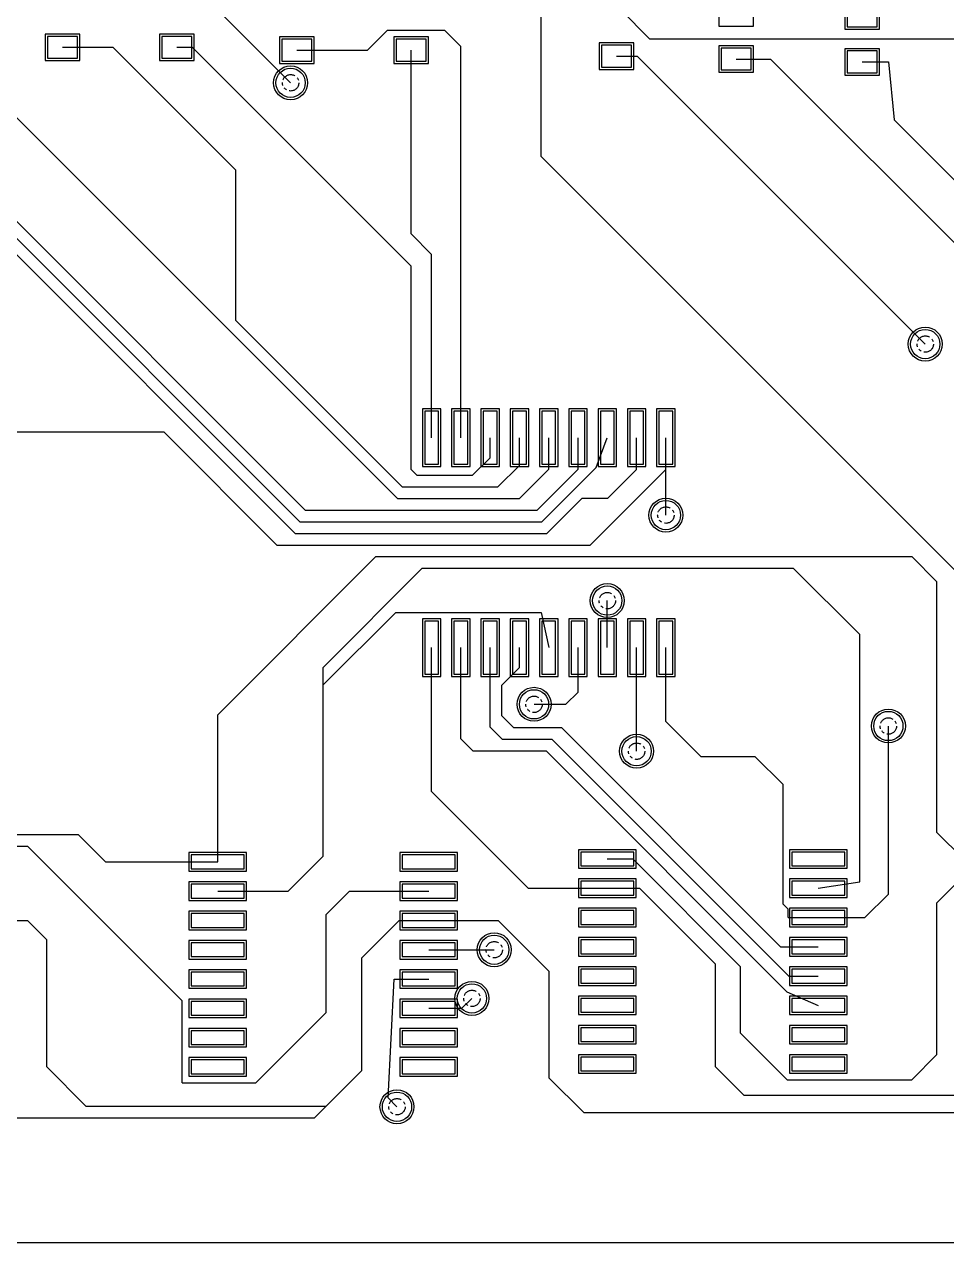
# Model space of a CAD drawing. Extents: x 208 to 628, y 649 to 1243.
# Drawn here: x 347.8 to 387.8, y 1025.1 to 1077.9 of the extents above; entities that cross this region are included whole.
import ezdxf

# ---------------------------------------------------------------- set-up
doc = ezdxf.new("R2010")
doc.units = 0
doc.header["$MEASUREMENT"] = 0
doc.linetypes.add('PHANTOM2', pattern=[1.25, 0.625, -0.125, 0.125, -0.125, 0.125, -0.125])
for name, color, linetype in [('BottomSolder', 6, 'CONTINUOUS'), ('MultiLayer', 9, 'CONTINUOUS'), ('TOPLAYER', 250, 'CONTINUOUS'), ('TopPaste', 8, 'CONTINUOUS'), ('TopSolder', 216, 'CONTINUOUS'), ('VIAHOLELAYER', 255, 'PHANTOM2')]:
    doc.layers.add(name, color=color, linetype=linetype)

msp = doc.modelspace()

# ---------------------------------------------------------------- linework, layer by layer
at = {"layer": 'BottomSolder'}
for centre in [(359.36, 1075.362), (386.885, 1064.033), (375.635, 1056.616), (373.095, 1052.908), (369.917, 1048.412), (385.284, 1047.472), (374.365, 1046.38), (368.19, 1037.77), (367.225, 1035.661), (363.974, 1030.962)]:
    msp.add_circle(centre, 0.737, dxfattribs=at)
at = {"layer": 'MultiLayer'}
for centre in [(359.36, 1075.362), (386.885, 1064.033), (375.635, 1056.616), (373.095, 1052.908), (369.917, 1048.412), (385.284, 1047.472), (374.365, 1046.38), (368.19, 1037.77), (367.225, 1035.661), (363.974, 1030.962)]:
    msp.add_circle(centre, 0.635, dxfattribs=at)
at = {"layer": 'TOPLAYER'}
for p, q in [((370.222, 1072.161), (370.222, 1091.033)), ((355.82, 1078.902), (359.36, 1075.362)), ((383.494, 1078.742), (383.494, 1077.792)), ((384.794, 1077.792), (384.794, 1078.742)), ((373.677, 1078.521), (374.931, 1077.267)), ((383.494, 1077.792), (384.794, 1077.792)), ((350.123, 1077.377), (348.823, 1077.377)), ((348.823, 1077.377), (348.823, 1076.427)), ((350.123, 1076.427), (350.123, 1077.377)), ((355.076, 1077.377), (353.776, 1077.377)), ((353.776, 1077.377), (353.776, 1076.427)), ((355.076, 1076.427), (355.076, 1077.377)), ((360.283, 1077.25), (358.983, 1077.25)), ((358.983, 1077.25), (358.983, 1076.3)), ((360.283, 1076.3), (360.283, 1077.25)), ((362.695, 1076.775), (363.567, 1077.648)), ((363.567, 1077.648), (366.031, 1077.648)), ((365.236, 1077.25), (363.936, 1077.25)), ((363.936, 1077.25), (363.936, 1076.3)), ((365.236, 1076.3), (365.236, 1077.25)), ((366.031, 1077.648), (366.745, 1076.933)), ((374.931, 1077.267), (395.459, 1077.267)), ((339.92, 1076.902), (359.99, 1056.831)), ((349.473, 1076.902), (351.655, 1076.902)), ((351.655, 1076.902), (356.989, 1071.568)), ((354.426, 1076.902), (355.093, 1076.902)), ((355.093, 1076.902), (364.583, 1067.411)), ((359.633, 1076.775), (362.695, 1076.775)), ((364.586, 1068.808), (364.586, 1076.775)), ((366.745, 1059.973), (366.745, 1076.933)), ((374.142, 1076.996), (372.842, 1076.996)), ((372.842, 1076.996), (372.842, 1076.046)), ((374.142, 1076.046), (374.142, 1076.996)), ((379.333, 1076.869), (378.033, 1076.869)), ((378.033, 1076.869), (378.033, 1075.919)), ((379.333, 1075.919), (379.333, 1076.869)), ((384.794, 1076.742), (383.494, 1076.742)), ((383.494, 1076.742), (383.494, 1075.792)), ((384.794, 1075.792), (384.794, 1076.742)), ((348.823, 1076.427), (350.123, 1076.427)), ((353.776, 1076.427), (355.076, 1076.427)), ((358.983, 1076.3), (360.283, 1076.3)), ((363.936, 1076.3), (365.236, 1076.3)), ((373.492, 1076.521), (374.397, 1076.521)), ((374.397, 1076.521), (386.885, 1064.033)), ((378.683, 1076.394), (380.179, 1076.394)), ((380.179, 1076.394), (398.454, 1058.119)), ((384.144, 1076.267), (385.284, 1076.267)), ((385.284, 1076.267), (385.538, 1073.755)), ((372.842, 1076.046), (374.142, 1076.046)), ((378.033, 1075.919), (379.333, 1075.919)), ((383.494, 1075.792), (384.794, 1075.792)), ((341.673, 1074.422), (359.767, 1056.327)), ((347.108, 1074.217), (363.99, 1057.335)), ((385.538, 1073.755), (398.958, 1060.336)), ((370.222, 1072.161), (390.822, 1051.562)), ((356.989, 1065.049), (356.989, 1071.568)), ((345.354, 1070.028), (359.558, 1055.823)), ((364.586, 1068.808), (365.475, 1067.919)), ((365.475, 1059.973), (365.475, 1067.919)), ((364.583, 1058.598), (364.583, 1067.411)), ((356.989, 1065.049), (364.199, 1057.839)), ((365.775, 1061.123), (365.175, 1061.123)), ((365.175, 1061.123), (365.175, 1058.823)), ((365.775, 1058.823), (365.775, 1061.123)), ((367.045, 1061.123), (366.445, 1061.123)), ((366.445, 1061.123), (366.445, 1058.823)), ((367.045, 1058.823), (367.045, 1061.123)), ((368.315, 1061.123), (367.715, 1061.123)), ((367.715, 1061.123), (367.715, 1058.823)), ((368.315, 1058.823), (368.315, 1061.123)), ((369.585, 1061.123), (368.985, 1061.123)), ((368.985, 1061.123), (368.985, 1058.823)), ((369.585, 1058.823), (369.585, 1061.123)), ((370.855, 1061.123), (370.255, 1061.123)), ((370.255, 1061.123), (370.255, 1058.823)), ((370.855, 1058.823), (370.855, 1061.123)), ((372.125, 1061.123), (371.525, 1061.123)), ((371.525, 1061.123), (371.525, 1058.823)), ((372.125, 1058.823), (372.125, 1061.123)), ((373.395, 1061.123), (372.795, 1061.123)), ((372.795, 1061.123), (372.795, 1058.823)), ((373.395, 1058.823), (373.395, 1061.123)), ((374.665, 1061.123), (374.065, 1061.123)), ((374.065, 1061.123), (374.065, 1058.823)), ((374.665, 1058.823), (374.665, 1061.123)), ((375.935, 1061.123), (375.335, 1061.123)), ((375.335, 1061.123), (375.335, 1058.823)), ((375.935, 1058.823), (375.935, 1061.123)), ((339.186, 1060.223), (353.855, 1060.223)), ((353.855, 1060.223), (358.759, 1055.319)), ((368.015, 1059.107), (368.015, 1059.973)), ((369.285, 1058.773), (369.285, 1059.973)), ((370.555, 1058.604), (370.555, 1059.973)), ((371.825, 1058.604), (371.825, 1059.973)), ((372.615, 1058.681), (373.095, 1059.973)), ((374.365, 1058.601), (374.365, 1059.973)), ((375.635, 1058.598), (375.635, 1059.973)), ((365.175, 1058.823), (365.775, 1058.823)), ((366.445, 1058.823), (367.045, 1058.823)), ((367.252, 1058.344), (368.015, 1059.107)), ((367.715, 1058.823), (368.315, 1058.823)), ((368.352, 1057.839), (369.285, 1058.773)), ((368.985, 1058.823), (369.585, 1058.823)), ((370.255, 1058.823), (370.855, 1058.823)), ((370.261, 1056.327), (372.615, 1058.681)), ((371.525, 1058.823), (372.125, 1058.823)), ((372.795, 1058.823), (373.395, 1058.823)), ((374.065, 1058.823), (374.665, 1058.823)), ((375.335, 1058.823), (375.935, 1058.823)), ((364.583, 1058.598), (364.837, 1058.344)), ((364.837, 1058.344), (367.252, 1058.344)), ((369.287, 1057.335), (370.555, 1058.604)), ((370.052, 1056.831), (371.825, 1058.604)), ((372.357, 1055.319), (375.635, 1058.598)), ((373.118, 1057.353), (374.365, 1058.601)), ((375.635, 1056.616), (375.635, 1058.598)), ((364.199, 1057.839), (368.352, 1057.839)), ((363.99, 1057.335), (369.287, 1057.335)), ((370.47, 1055.823), (371.999, 1057.353)), ((371.999, 1057.353), (373.118, 1057.353)), ((359.99, 1056.831), (370.052, 1056.831)), ((359.767, 1056.327), (370.261, 1056.327)), ((359.558, 1055.823), (370.47, 1055.823)), ((358.759, 1055.319), (372.357, 1055.319)), ((356.201, 1047.96), (363.057, 1054.815)), ((363.057, 1054.815), (386.3, 1054.815)), ((386.3, 1054.815), (387.393, 1053.723)), ((360.773, 1050.012), (365.072, 1054.311)), ((365.072, 1054.311), (381.163, 1054.311)), ((381.163, 1054.311), (384.04, 1051.435)), ((387.393, 1042.85), (387.393, 1053.723)), ((373.095, 1050.873), (373.095, 1052.908)), ((360.773, 1049.25), (363.923, 1052.4)), ((363.923, 1052.4), (370.225, 1052.4)), ((370.225, 1052.4), (370.555, 1050.873)), ((365.775, 1052.023), (365.175, 1052.023)), ((365.175, 1052.023), (365.175, 1049.723)), ((365.775, 1049.723), (365.775, 1052.023)), ((367.045, 1052.023), (366.445, 1052.023)), ((366.445, 1052.023), (366.445, 1049.723)), ((367.045, 1049.723), (367.045, 1052.023)), ((368.315, 1052.023), (367.715, 1052.023)), ((367.715, 1052.023), (367.715, 1049.723)), ((368.315, 1049.723), (368.315, 1052.023)), ((369.585, 1052.023), (368.985, 1052.023)), ((368.985, 1052.023), (368.985, 1049.723)), ((369.585, 1049.723), (369.585, 1052.023)), ((370.855, 1052.023), (370.255, 1052.023)), ((370.255, 1052.023), (370.255, 1049.723)), ((370.855, 1049.723), (370.855, 1052.023)), ((372.125, 1052.023), (371.525, 1052.023)), ((371.525, 1052.023), (371.525, 1049.723)), ((372.125, 1049.723), (372.125, 1052.023)), ((373.395, 1052.023), (372.795, 1052.023)), ((372.795, 1052.023), (372.795, 1049.723)), ((373.395, 1049.723), (373.395, 1052.023)), ((374.665, 1052.023), (374.065, 1052.023)), ((374.065, 1052.023), (374.065, 1049.723)), ((374.665, 1049.723), (374.665, 1052.023)), ((375.935, 1052.023), (375.335, 1052.023)), ((375.335, 1052.023), (375.335, 1049.723)), ((375.935, 1049.723), (375.935, 1052.023)), ((384.04, 1040.716), (384.04, 1051.435)), ((365.475, 1044.628), (365.475, 1050.873)), ((366.745, 1046.914), (366.745, 1050.873)), ((368.015, 1047.422), (368.015, 1050.873)), ((369.285, 1050.012), (369.285, 1050.873)), ((371.825, 1048.946), (371.825, 1050.873)), ((374.365, 1046.38), (374.365, 1050.873)), ((375.635, 1047.673), (375.635, 1050.873)), ((360.773, 1049.25), (360.773, 1050.012)), ((365.175, 1049.723), (365.775, 1049.723)), ((366.445, 1049.723), (367.045, 1049.723)), ((367.715, 1049.723), (368.315, 1049.723)), ((368.52, 1049.247), (369.285, 1050.012)), ((368.985, 1049.723), (369.585, 1049.723)), ((370.255, 1049.723), (370.855, 1049.723)), ((371.525, 1049.723), (372.125, 1049.723)), ((372.795, 1049.723), (373.395, 1049.723)), ((374.065, 1049.723), (374.665, 1049.723)), ((375.335, 1049.723), (375.935, 1049.723)), ((360.773, 1041.834), (360.773, 1049.25)), ((368.52, 1047.908), (368.52, 1049.247)), ((371.292, 1048.412), (371.825, 1048.946)), ((369.917, 1048.412), (371.292, 1048.412)), ((356.201, 1041.58), (356.201, 1047.96)), ((368.52, 1047.908), (369.028, 1047.4)), ((375.635, 1047.673), (377.156, 1046.152)), ((368.015, 1047.422), (368.541, 1046.896)), ((369.028, 1047.4), (371.107, 1047.4)), ((371.107, 1047.4), (380.611, 1037.897)), ((385.284, 1040.183), (385.284, 1047.472)), ((366.745, 1046.914), (367.267, 1046.392)), ((368.541, 1046.896), (370.693, 1046.896)), ((370.693, 1046.896), (380.963, 1036.627)), ((367.267, 1046.392), (370.439, 1046.392)), ((370.439, 1046.392), (380.882, 1035.949)), ((377.156, 1046.152), (379.493, 1046.152)), ((379.493, 1046.152), (380.715, 1044.929)), ((380.715, 1039.751), (380.715, 1044.929)), ((365.475, 1044.628), (369.666, 1040.437)), ((387.393, 1042.85), (388.536, 1041.707)), ((344.397, 1042.761), (350.144, 1042.761)), ((350.144, 1042.761), (351.325, 1041.58)), ((344.898, 1042.257), (347.956, 1042.257)), ((347.956, 1042.257), (354.652, 1035.56)), ((357.351, 1041.88), (355.051, 1041.88)), ((355.051, 1041.88), (355.051, 1041.28)), ((357.351, 1041.28), (357.351, 1041.88)), ((359.249, 1040.31), (360.773, 1041.834)), ((366.501, 1041.88), (364.201, 1041.88)), ((364.201, 1041.88), (364.201, 1041.28)), ((366.501, 1041.28), (366.501, 1041.88)), ((374.242, 1042.007), (371.942, 1042.007)), ((371.942, 1042.007), (371.942, 1041.407)), ((374.242, 1041.407), (374.242, 1042.007)), ((383.392, 1042.007), (381.092, 1042.007)), ((381.092, 1042.007), (381.092, 1041.407)), ((383.392, 1041.407), (383.392, 1042.007)), ((351.325, 1041.58), (356.201, 1041.58)), ((355.051, 1041.28), (357.351, 1041.28)), ((364.201, 1041.28), (366.501, 1041.28)), ((371.942, 1041.407), (374.242, 1041.407)), ((373.092, 1041.707), (374.201, 1041.707)), ((374.201, 1041.707), (378.874, 1037.033)), ((381.092, 1041.407), (383.392, 1041.407)), ((387.393, 1039.802), (389.298, 1041.707)), ((374.242, 1040.737), (371.942, 1040.737)), ((371.942, 1040.737), (371.942, 1040.137)), ((374.242, 1040.137), (374.242, 1040.737)), ((383.392, 1040.737), (381.092, 1040.737)), ((381.092, 1040.737), (381.092, 1040.137)), ((382.242, 1040.437), (384.04, 1040.716)), ((383.392, 1040.137), (383.392, 1040.737)), ((357.351, 1040.61), (355.051, 1040.61)), ((355.051, 1040.61), (355.051, 1040.01)), ((356.201, 1040.31), (359.249, 1040.31)), ((357.351, 1040.01), (357.351, 1040.61)), ((360.9, 1039.294), (361.916, 1040.31)), ((361.916, 1040.31), (365.351, 1040.31)), ((366.501, 1040.61), (364.201, 1040.61)), ((364.201, 1040.61), (364.201, 1040.01)), ((366.501, 1040.01), (366.501, 1040.61)), ((369.666, 1040.437), (373.092, 1040.437)), ((373.092, 1040.437), (374.496, 1040.437)), ((374.496, 1040.437), (377.791, 1037.141)), ((384.268, 1039.167), (385.284, 1040.183)), ((355.051, 1040.01), (357.351, 1040.01)), ((364.201, 1040.01), (366.501, 1040.01)), ((371.942, 1040.137), (374.242, 1040.137)), ((380.715, 1039.751), (380.941, 1039.525)), ((381.092, 1040.137), (383.392, 1040.137)), ((387.393, 1033.223), (387.393, 1039.802)), ((357.351, 1039.34), (355.051, 1039.34)), ((355.051, 1039.34), (355.051, 1038.74)), ((357.351, 1038.74), (357.351, 1039.34)), ((360.9, 1035.052), (360.9, 1039.294)), ((366.501, 1039.34), (364.201, 1039.34)), ((364.201, 1039.34), (364.201, 1038.74)), ((366.501, 1038.74), (366.501, 1039.34)), ((374.242, 1039.467), (371.942, 1039.467)), ((371.942, 1039.467), (371.942, 1038.867)), ((374.242, 1038.867), (374.242, 1039.467)), ((380.941, 1039.167), (380.941, 1039.525)), ((380.941, 1039.167), (382.242, 1039.167)), ((383.392, 1039.467), (381.092, 1039.467)), ((381.092, 1039.467), (381.092, 1038.867)), ((382.242, 1039.167), (384.268, 1039.167)), ((383.392, 1038.867), (383.392, 1039.467)), ((346.428, 1039.04), (347.946, 1039.04)), ((347.946, 1039.04), (348.785, 1038.201)), ((355.051, 1038.74), (357.351, 1038.74)), ((362.45, 1037.414), (364.075, 1039.04)), ((364.075, 1039.04), (365.351, 1039.04)), ((364.201, 1038.74), (366.501, 1038.74)), ((365.351, 1039.04), (368.368, 1039.04)), ((368.368, 1039.04), (370.578, 1036.83)), ((371.942, 1038.867), (374.242, 1038.867)), ((381.092, 1038.867), (383.392, 1038.867)), ((348.785, 1032.69), (348.785, 1038.201)), ((357.351, 1038.07), (355.051, 1038.07)), ((355.051, 1038.07), (355.051, 1037.47)), ((357.351, 1037.47), (357.351, 1038.07)), ((366.501, 1038.07), (364.201, 1038.07)), ((364.201, 1038.07), (364.201, 1037.47)), ((366.501, 1037.47), (366.501, 1038.07)), ((374.242, 1038.197), (371.942, 1038.197)), ((371.942, 1038.197), (371.942, 1037.597)), ((374.242, 1037.597), (374.242, 1038.197)), ((383.392, 1038.197), (381.092, 1038.197)), ((381.092, 1038.197), (381.092, 1037.597)), ((383.392, 1037.597), (383.392, 1038.197)), ((365.351, 1037.77), (368.19, 1037.77)), ((371.942, 1037.597), (374.242, 1037.597)), ((380.611, 1037.897), (382.242, 1037.897)), ((381.092, 1037.597), (383.392, 1037.597)), ((355.051, 1037.47), (357.351, 1037.47)), ((362.45, 1032.537), (362.45, 1037.414)), ((364.201, 1037.47), (366.501, 1037.47)), ((377.791, 1032.69), (377.791, 1037.141)), ((378.874, 1034.147), (378.874, 1037.033)), ((357.351, 1036.8), (355.051, 1036.8)), ((355.051, 1036.8), (355.051, 1036.2)), ((357.351, 1036.2), (357.351, 1036.8)), ((363.593, 1031.343), (363.847, 1036.5)), ((363.847, 1036.5), (365.351, 1036.5)), ((366.501, 1036.8), (364.201, 1036.8)), ((364.201, 1036.8), (364.201, 1036.2)), ((366.501, 1036.2), (366.501, 1036.8)), ((370.578, 1032.207), (370.578, 1036.83)), ((374.242, 1036.927), (371.942, 1036.927)), ((371.942, 1036.927), (371.942, 1036.327)), ((374.242, 1036.327), (374.242, 1036.927)), ((380.963, 1036.627), (382.242, 1036.627)), ((383.392, 1036.927), (381.092, 1036.927)), ((381.092, 1036.927), (381.092, 1036.327)), ((383.392, 1036.327), (383.392, 1036.927)), ((355.051, 1036.2), (357.351, 1036.2)), ((364.201, 1036.2), (366.501, 1036.2)), ((371.942, 1036.327), (374.242, 1036.327)), ((380.882, 1035.949), (382.242, 1035.357)), ((381.092, 1036.327), (383.392, 1036.327)), ((354.652, 1032.004), (354.652, 1035.56)), ((357.351, 1035.53), (355.051, 1035.53)), ((355.051, 1035.53), (355.051, 1034.93)), ((357.351, 1034.93), (357.351, 1035.53)), ((366.501, 1035.53), (364.201, 1035.53)), ((364.201, 1035.53), (364.201, 1034.93)), ((366.501, 1034.93), (366.501, 1035.53)), ((366.793, 1035.23), (367.225, 1035.661)), ((374.242, 1035.657), (371.942, 1035.657)), ((371.942, 1035.657), (371.942, 1035.057)), ((374.242, 1035.057), (374.242, 1035.657)), ((383.392, 1035.657), (381.092, 1035.657)), ((381.092, 1035.657), (381.092, 1035.057)), ((383.392, 1035.057), (383.392, 1035.657)), ((355.051, 1034.93), (357.351, 1034.93)), ((357.852, 1032.004), (360.9, 1035.052)), ((364.201, 1034.93), (366.501, 1034.93)), ((365.351, 1035.23), (366.793, 1035.23)), ((371.942, 1035.057), (374.242, 1035.057)), ((381.092, 1035.057), (383.392, 1035.057)), ((374.242, 1034.387), (371.942, 1034.387)), ((371.942, 1034.387), (371.942, 1033.787)), ((374.242, 1033.787), (374.242, 1034.387)), ((383.392, 1034.387), (381.092, 1034.387)), ((381.092, 1034.387), (381.092, 1033.787)), ((383.392, 1033.787), (383.392, 1034.387)), ((357.351, 1034.26), (355.051, 1034.26)), ((355.051, 1034.26), (355.051, 1033.66)), ((357.351, 1033.66), (357.351, 1034.26)), ((366.501, 1034.26), (364.201, 1034.26)), ((364.201, 1034.26), (364.201, 1033.66)), ((366.501, 1033.66), (366.501, 1034.26)), ((378.874, 1034.147), (380.89, 1032.131)), ((355.051, 1033.66), (357.351, 1033.66)), ((364.201, 1033.66), (366.501, 1033.66)), ((371.942, 1033.787), (374.242, 1033.787)), ((381.092, 1033.787), (383.392, 1033.787)), ((357.351, 1032.99), (355.051, 1032.99)), ((355.051, 1032.99), (355.051, 1032.39)), ((357.351, 1032.39), (357.351, 1032.99)), ((366.501, 1032.99), (364.201, 1032.99)), ((364.201, 1032.99), (364.201, 1032.39)), ((366.501, 1032.39), (366.501, 1032.99)), ((374.242, 1033.117), (371.942, 1033.117)), ((371.942, 1033.117), (371.942, 1032.517)), ((374.242, 1032.517), (374.242, 1033.117)), ((383.392, 1033.117), (381.092, 1033.117)), ((381.092, 1033.117), (381.092, 1032.517)), ((383.392, 1032.517), (383.392, 1033.117)), ((386.3, 1032.131), (387.393, 1033.223)), ((348.785, 1032.69), (350.486, 1030.988)), ((355.051, 1032.39), (357.351, 1032.39)), ((360.9, 1030.988), (362.45, 1032.537)), ((364.201, 1032.39), (366.501, 1032.39)), ((371.942, 1032.517), (374.242, 1032.517)), ((377.791, 1032.69), (379.011, 1031.47)), ((381.092, 1032.517), (383.392, 1032.517)), ((354.652, 1032.004), (357.852, 1032.004)), ((370.578, 1032.207), (372.076, 1030.708)), ((380.89, 1032.131), (386.3, 1032.131)), ((363.593, 1031.343), (363.974, 1030.962)), ((379.011, 1031.47), (395.652, 1031.47)), ((350.486, 1030.988), (360.9, 1030.988)), ((360.4, 1030.488), (360.9, 1030.988)), ((372.076, 1030.708), (396.46, 1030.708)), ((328.281, 1030.48), (360.392, 1030.48)), ((334.484, 1030.488), (360.4, 1030.488)), ((360.392, 1030.48), (360.4, 1030.488)), ((245.33, 1025.07), (558.004, 1025.07))]:
    msp.add_line(p, q, dxfattribs=at)
for centre in [(359.36, 1075.362), (386.885, 1064.033), (375.635, 1056.616), (373.095, 1052.908), (369.917, 1048.412), (385.284, 1047.472), (374.365, 1046.38), (368.19, 1037.77), (367.225, 1035.661), (363.974, 1030.962)]:
    msp.add_circle(centre, 0.635, dxfattribs=at)
at = {"layer": 'TopPaste'}
for p, q in [((383.494, 1078.742), (383.494, 1077.792)), ((384.794, 1077.792), (384.794, 1078.742)), ((383.494, 1077.792), (384.794, 1077.792)), ((350.123, 1077.377), (348.823, 1077.377)), ((348.823, 1077.377), (348.823, 1076.427)), ((350.123, 1076.427), (350.123, 1077.377)), ((355.076, 1077.377), (353.776, 1077.377)), ((353.776, 1077.377), (353.776, 1076.427)), ((355.076, 1076.427), (355.076, 1077.377)), ((360.283, 1077.25), (358.983, 1077.25)), ((358.983, 1077.25), (358.983, 1076.3)), ((360.283, 1076.3), (360.283, 1077.25)), ((365.236, 1077.25), (363.936, 1077.25)), ((363.936, 1077.25), (363.936, 1076.3)), ((365.236, 1076.3), (365.236, 1077.25)), ((374.142, 1076.996), (372.842, 1076.996)), ((372.842, 1076.996), (372.842, 1076.046)), ((374.142, 1076.046), (374.142, 1076.996)), ((379.333, 1076.869), (378.033, 1076.869)), ((378.033, 1076.869), (378.033, 1075.919)), ((379.333, 1075.919), (379.333, 1076.869)), ((384.794, 1076.742), (383.494, 1076.742)), ((383.494, 1076.742), (383.494, 1075.792)), ((384.794, 1075.792), (384.794, 1076.742)), ((348.823, 1076.427), (350.123, 1076.427)), ((353.776, 1076.427), (355.076, 1076.427)), ((358.983, 1076.3), (360.283, 1076.3)), ((363.936, 1076.3), (365.236, 1076.3)), ((372.842, 1076.046), (374.142, 1076.046)), ((378.033, 1075.919), (379.333, 1075.919)), ((383.494, 1075.792), (384.794, 1075.792)), ((365.775, 1061.123), (365.175, 1061.123)), ((365.175, 1061.123), (365.175, 1058.823)), ((365.775, 1058.823), (365.775, 1061.123)), ((367.045, 1061.123), (366.445, 1061.123)), ((366.445, 1061.123), (366.445, 1058.823)), ((367.045, 1058.823), (367.045, 1061.123)), ((368.315, 1061.123), (367.715, 1061.123)), ((367.715, 1061.123), (367.715, 1058.823)), ((368.315, 1058.823), (368.315, 1061.123)), ((369.585, 1061.123), (368.985, 1061.123)), ((368.985, 1061.123), (368.985, 1058.823)), ((369.585, 1058.823), (369.585, 1061.123)), ((370.855, 1061.123), (370.255, 1061.123)), ((370.255, 1061.123), (370.255, 1058.823)), ((370.855, 1058.823), (370.855, 1061.123)), ((372.125, 1061.123), (371.525, 1061.123)), ((371.525, 1061.123), (371.525, 1058.823)), ((372.125, 1058.823), (372.125, 1061.123)), ((373.395, 1061.123), (372.795, 1061.123)), ((372.795, 1061.123), (372.795, 1058.823)), ((373.395, 1058.823), (373.395, 1061.123)), ((374.665, 1061.123), (374.065, 1061.123)), ((374.065, 1061.123), (374.065, 1058.823)), ((374.665, 1058.823), (374.665, 1061.123)), ((375.935, 1061.123), (375.335, 1061.123)), ((375.335, 1061.123), (375.335, 1058.823)), ((375.935, 1058.823), (375.935, 1061.123)), ((365.175, 1058.823), (365.775, 1058.823)), ((366.445, 1058.823), (367.045, 1058.823)), ((367.715, 1058.823), (368.315, 1058.823)), ((368.985, 1058.823), (369.585, 1058.823)), ((370.255, 1058.823), (370.855, 1058.823)), ((371.525, 1058.823), (372.125, 1058.823)), ((372.795, 1058.823), (373.395, 1058.823)), ((374.065, 1058.823), (374.665, 1058.823)), ((375.335, 1058.823), (375.935, 1058.823)), ((365.775, 1052.023), (365.175, 1052.023)), ((365.175, 1052.023), (365.175, 1049.723)), ((365.775, 1049.723), (365.775, 1052.023)), ((367.045, 1052.023), (366.445, 1052.023)), ((366.445, 1052.023), (366.445, 1049.723)), ((367.045, 1049.723), (367.045, 1052.023)), ((368.315, 1052.023), (367.715, 1052.023)), ((367.715, 1052.023), (367.715, 1049.723)), ((368.315, 1049.723), (368.315, 1052.023)), ((369.585, 1052.023), (368.985, 1052.023)), ((368.985, 1052.023), (368.985, 1049.723)), ((369.585, 1049.723), (369.585, 1052.023)), ((370.855, 1052.023), (370.255, 1052.023)), ((370.255, 1052.023), (370.255, 1049.723)), ((370.855, 1049.723), (370.855, 1052.023)), ((372.125, 1052.023), (371.525, 1052.023)), ((371.525, 1052.023), (371.525, 1049.723)), ((372.125, 1049.723), (372.125, 1052.023)), ((373.395, 1052.023), (372.795, 1052.023)), ((372.795, 1052.023), (372.795, 1049.723)), ((373.395, 1049.723), (373.395, 1052.023)), ((374.665, 1052.023), (374.065, 1052.023)), ((374.065, 1052.023), (374.065, 1049.723)), ((374.665, 1049.723), (374.665, 1052.023)), ((375.935, 1052.023), (375.335, 1052.023)), ((375.335, 1052.023), (375.335, 1049.723)), ((375.935, 1049.723), (375.935, 1052.023)), ((365.175, 1049.723), (365.775, 1049.723)), ((366.445, 1049.723), (367.045, 1049.723)), ((367.715, 1049.723), (368.315, 1049.723)), ((368.985, 1049.723), (369.585, 1049.723)), ((370.255, 1049.723), (370.855, 1049.723)), ((371.525, 1049.723), (372.125, 1049.723)), ((372.795, 1049.723), (373.395, 1049.723)), ((374.065, 1049.723), (374.665, 1049.723)), ((375.335, 1049.723), (375.935, 1049.723)), ((357.351, 1041.88), (355.051, 1041.88)), ((355.051, 1041.88), (355.051, 1041.28)), ((357.351, 1041.28), (357.351, 1041.88)), ((366.501, 1041.88), (364.201, 1041.88)), ((364.201, 1041.88), (364.201, 1041.28)), ((366.501, 1041.28), (366.501, 1041.88)), ((374.242, 1042.007), (371.942, 1042.007)), ((371.942, 1042.007), (371.942, 1041.407)), ((374.242, 1041.407), (374.242, 1042.007)), ((383.392, 1042.007), (381.092, 1042.007)), ((381.092, 1042.007), (381.092, 1041.407)), ((383.392, 1041.407), (383.392, 1042.007)), ((355.051, 1041.28), (357.351, 1041.28)), ((364.201, 1041.28), (366.501, 1041.28)), ((371.942, 1041.407), (374.242, 1041.407)), ((381.092, 1041.407), (383.392, 1041.407)), ((374.242, 1040.737), (371.942, 1040.737)), ((371.942, 1040.737), (371.942, 1040.137)), ((374.242, 1040.137), (374.242, 1040.737)), ((383.392, 1040.737), (381.092, 1040.737)), ((381.092, 1040.737), (381.092, 1040.137)), ((383.392, 1040.137), (383.392, 1040.737)), ((357.351, 1040.61), (355.051, 1040.61)), ((355.051, 1040.61), (355.051, 1040.01)), ((357.351, 1040.01), (357.351, 1040.61)), ((366.501, 1040.61), (364.201, 1040.61)), ((364.201, 1040.61), (364.201, 1040.01)), ((366.501, 1040.01), (366.501, 1040.61)), ((355.051, 1040.01), (357.351, 1040.01)), ((364.201, 1040.01), (366.501, 1040.01)), ((371.942, 1040.137), (374.242, 1040.137)), ((381.092, 1040.137), (383.392, 1040.137)), ((357.351, 1039.34), (355.051, 1039.34)), ((355.051, 1039.34), (355.051, 1038.74)), ((357.351, 1038.74), (357.351, 1039.34)), ((366.501, 1039.34), (364.201, 1039.34)), ((364.201, 1039.34), (364.201, 1038.74)), ((366.501, 1038.74), (366.501, 1039.34)), ((374.242, 1039.467), (371.942, 1039.467)), ((371.942, 1039.467), (371.942, 1038.867)), ((374.242, 1038.867), (374.242, 1039.467)), ((383.392, 1039.467), (381.092, 1039.467)), ((381.092, 1039.467), (381.092, 1038.867)), ((383.392, 1038.867), (383.392, 1039.467)), ((355.051, 1038.74), (357.351, 1038.74)), ((364.201, 1038.74), (366.501, 1038.74)), ((371.942, 1038.867), (374.242, 1038.867)), ((381.092, 1038.867), (383.392, 1038.867)), ((357.351, 1038.07), (355.051, 1038.07)), ((355.051, 1038.07), (355.051, 1037.47)), ((357.351, 1037.47), (357.351, 1038.07)), ((366.501, 1038.07), (364.201, 1038.07)), ((364.201, 1038.07), (364.201, 1037.47)), ((366.501, 1037.47), (366.501, 1038.07)), ((374.242, 1038.197), (371.942, 1038.197)), ((371.942, 1038.197), (371.942, 1037.597)), ((374.242, 1037.597), (374.242, 1038.197)), ((383.392, 1038.197), (381.092, 1038.197)), ((381.092, 1038.197), (381.092, 1037.597)), ((383.392, 1037.597), (383.392, 1038.197)), ((371.942, 1037.597), (374.242, 1037.597)), ((381.092, 1037.597), (383.392, 1037.597)), ((355.051, 1037.47), (357.351, 1037.47)), ((364.201, 1037.47), (366.501, 1037.47)), ((357.351, 1036.8), (355.051, 1036.8)), ((355.051, 1036.8), (355.051, 1036.2)), ((357.351, 1036.2), (357.351, 1036.8)), ((366.501, 1036.8), (364.201, 1036.8)), ((364.201, 1036.8), (364.201, 1036.2)), ((366.501, 1036.2), (366.501, 1036.8)), ((374.242, 1036.927), (371.942, 1036.927)), ((371.942, 1036.927), (371.942, 1036.327)), ((374.242, 1036.327), (374.242, 1036.927)), ((383.392, 1036.927), (381.092, 1036.927)), ((381.092, 1036.927), (381.092, 1036.327)), ((383.392, 1036.327), (383.392, 1036.927)), ((355.051, 1036.2), (357.351, 1036.2)), ((364.201, 1036.2), (366.501, 1036.2)), ((371.942, 1036.327), (374.242, 1036.327)), ((381.092, 1036.327), (383.392, 1036.327)), ((357.351, 1035.53), (355.051, 1035.53)), ((355.051, 1035.53), (355.051, 1034.93)), ((357.351, 1034.93), (357.351, 1035.53)), ((366.501, 1035.53), (364.201, 1035.53)), ((364.201, 1035.53), (364.201, 1034.93)), ((366.501, 1034.93), (366.501, 1035.53)), ((374.242, 1035.657), (371.942, 1035.657)), ((371.942, 1035.657), (371.942, 1035.057)), ((374.242, 1035.057), (374.242, 1035.657)), ((383.392, 1035.657), (381.092, 1035.657)), ((381.092, 1035.657), (381.092, 1035.057)), ((383.392, 1035.057), (383.392, 1035.657)), ((355.051, 1034.93), (357.351, 1034.93)), ((364.201, 1034.93), (366.501, 1034.93)), ((371.942, 1035.057), (374.242, 1035.057)), ((381.092, 1035.057), (383.392, 1035.057)), ((374.242, 1034.387), (371.942, 1034.387)), ((371.942, 1034.387), (371.942, 1033.787)), ((374.242, 1033.787), (374.242, 1034.387)), ((383.392, 1034.387), (381.092, 1034.387)), ((381.092, 1034.387), (381.092, 1033.787)), ((383.392, 1033.787), (383.392, 1034.387)), ((357.351, 1034.26), (355.051, 1034.26)), ((355.051, 1034.26), (355.051, 1033.66)), ((357.351, 1033.66), (357.351, 1034.26)), ((366.501, 1034.26), (364.201, 1034.26)), ((364.201, 1034.26), (364.201, 1033.66)), ((366.501, 1033.66), (366.501, 1034.26)), ((355.051, 1033.66), (357.351, 1033.66)), ((364.201, 1033.66), (366.501, 1033.66)), ((371.942, 1033.787), (374.242, 1033.787)), ((381.092, 1033.787), (383.392, 1033.787)), ((357.351, 1032.99), (355.051, 1032.99)), ((355.051, 1032.99), (355.051, 1032.39)), ((357.351, 1032.39), (357.351, 1032.99)), ((366.501, 1032.99), (364.201, 1032.99)), ((364.201, 1032.99), (364.201, 1032.39)), ((366.501, 1032.39), (366.501, 1032.99)), ((374.242, 1033.117), (371.942, 1033.117)), ((371.942, 1033.117), (371.942, 1032.517)), ((374.242, 1032.517), (374.242, 1033.117)), ((383.392, 1033.117), (381.092, 1033.117)), ((381.092, 1033.117), (381.092, 1032.517)), ((383.392, 1032.517), (383.392, 1033.117)), ((355.051, 1032.39), (357.351, 1032.39)), ((364.201, 1032.39), (366.501, 1032.39)), ((371.942, 1032.517), (374.242, 1032.517)), ((381.092, 1032.517), (383.392, 1032.517))]:
    msp.add_line(p, q, dxfattribs=at)
at = {"layer": 'TopSolder'}
for p, q in [((377.932, 1078.97), (377.932, 1077.817)), ((379.435, 1077.817), (379.435, 1078.97)), ((383.393, 1078.843), (383.393, 1077.69)), ((384.896, 1077.69), (384.896, 1078.843)), ((377.932, 1077.817), (379.435, 1077.817)), ((383.393, 1077.69), (384.896, 1077.69)), ((350.225, 1077.478), (348.722, 1077.478)), ((348.722, 1077.478), (348.722, 1076.325)), ((350.225, 1076.325), (350.225, 1077.478)), ((355.178, 1077.478), (353.675, 1077.478)), ((353.675, 1077.478), (353.675, 1076.325)), ((355.178, 1076.325), (355.178, 1077.478)), ((360.385, 1077.351), (358.882, 1077.351)), ((358.882, 1077.351), (358.882, 1076.198)), ((360.385, 1076.198), (360.385, 1077.351)), ((365.338, 1077.351), (363.835, 1077.351)), ((363.835, 1077.351), (363.835, 1076.198)), ((365.338, 1076.198), (365.338, 1077.351)), ((374.244, 1077.097), (372.741, 1077.097)), ((372.741, 1077.097), (372.741, 1075.944)), ((374.244, 1075.944), (374.244, 1077.097)), ((379.435, 1076.97), (377.932, 1076.97)), ((377.932, 1076.97), (377.932, 1075.817)), ((379.435, 1075.817), (379.435, 1076.97)), ((384.896, 1076.843), (383.393, 1076.843)), ((383.393, 1076.843), (383.393, 1075.69)), ((384.896, 1075.69), (384.896, 1076.843)), ((348.722, 1076.325), (350.225, 1076.325)), ((353.675, 1076.325), (355.178, 1076.325)), ((358.882, 1076.198), (360.385, 1076.198)), ((363.835, 1076.198), (365.338, 1076.198)), ((372.741, 1075.944), (374.244, 1075.944)), ((377.932, 1075.817), (379.435, 1075.817)), ((383.393, 1075.69), (384.896, 1075.69)), ((365.877, 1061.224), (365.074, 1061.224)), ((365.074, 1061.224), (365.074, 1058.721)), ((365.877, 1058.721), (365.877, 1061.224)), ((367.147, 1061.224), (366.344, 1061.224)), ((366.344, 1061.224), (366.344, 1058.721)), ((367.147, 1058.721), (367.147, 1061.224)), ((368.417, 1061.224), (367.614, 1061.224)), ((367.614, 1061.224), (367.614, 1058.721)), ((368.417, 1058.721), (368.417, 1061.224)), ((369.687, 1061.224), (368.884, 1061.224)), ((368.884, 1061.224), (368.884, 1058.721)), ((369.687, 1058.721), (369.687, 1061.224)), ((370.957, 1061.224), (370.154, 1061.224)), ((370.154, 1061.224), (370.154, 1058.721)), ((370.957, 1058.721), (370.957, 1061.224)), ((372.227, 1061.224), (371.424, 1061.224)), ((371.424, 1061.224), (371.424, 1058.721)), ((372.227, 1058.721), (372.227, 1061.224)), ((373.497, 1061.224), (372.694, 1061.224)), ((372.694, 1061.224), (372.694, 1058.721)), ((373.497, 1058.721), (373.497, 1061.224)), ((374.767, 1061.224), (373.964, 1061.224)), ((373.964, 1061.224), (373.964, 1058.721)), ((374.767, 1058.721), (374.767, 1061.224)), ((376.037, 1061.224), (375.234, 1061.224)), ((375.234, 1061.224), (375.234, 1058.721)), ((376.037, 1058.721), (376.037, 1061.224)), ((365.074, 1058.721), (365.877, 1058.721)), ((366.344, 1058.721), (367.147, 1058.721)), ((367.614, 1058.721), (368.417, 1058.721)), ((368.884, 1058.721), (369.687, 1058.721)), ((370.154, 1058.721), (370.957, 1058.721)), ((371.424, 1058.721), (372.227, 1058.721)), ((372.694, 1058.721), (373.497, 1058.721)), ((373.964, 1058.721), (374.767, 1058.721)), ((375.234, 1058.721), (376.037, 1058.721)), ((365.877, 1052.124), (365.074, 1052.124)), ((365.074, 1052.124), (365.074, 1049.621)), ((365.877, 1049.621), (365.877, 1052.124)), ((367.147, 1052.124), (366.344, 1052.124)), ((366.344, 1052.124), (366.344, 1049.621)), ((367.147, 1049.621), (367.147, 1052.124)), ((368.417, 1052.124), (367.614, 1052.124)), ((367.614, 1052.124), (367.614, 1049.621)), ((368.417, 1049.621), (368.417, 1052.124)), ((369.687, 1052.124), (368.884, 1052.124)), ((368.884, 1052.124), (368.884, 1049.621)), ((369.687, 1049.621), (369.687, 1052.124)), ((370.957, 1052.124), (370.154, 1052.124)), ((370.154, 1052.124), (370.154, 1049.621)), ((370.957, 1049.621), (370.957, 1052.124)), ((372.227, 1052.124), (371.424, 1052.124)), ((371.424, 1052.124), (371.424, 1049.621)), ((372.227, 1049.621), (372.227, 1052.124)), ((373.497, 1052.124), (372.694, 1052.124)), ((372.694, 1052.124), (372.694, 1049.621)), ((373.497, 1049.621), (373.497, 1052.124)), ((374.767, 1052.124), (373.964, 1052.124)), ((373.964, 1052.124), (373.964, 1049.621)), ((374.767, 1049.621), (374.767, 1052.124)), ((376.037, 1052.124), (375.234, 1052.124)), ((375.234, 1052.124), (375.234, 1049.621)), ((376.037, 1049.621), (376.037, 1052.124)), ((365.074, 1049.621), (365.877, 1049.621)), ((366.344, 1049.621), (367.147, 1049.621)), ((367.614, 1049.621), (368.417, 1049.621)), ((368.884, 1049.621), (369.687, 1049.621)), ((370.154, 1049.621), (370.957, 1049.621)), ((371.424, 1049.621), (372.227, 1049.621)), ((372.694, 1049.621), (373.497, 1049.621)), ((373.964, 1049.621), (374.767, 1049.621)), ((375.234, 1049.621), (376.037, 1049.621)), ((357.453, 1041.981), (354.95, 1041.981)), ((354.95, 1041.981), (354.95, 1041.178)), ((357.453, 1041.178), (357.453, 1041.981)), ((366.603, 1041.981), (364.1, 1041.981)), ((364.1, 1041.981), (364.1, 1041.178)), ((366.603, 1041.178), (366.603, 1041.981)), ((374.344, 1042.108), (371.841, 1042.108)), ((371.841, 1042.108), (371.841, 1041.305)), ((374.344, 1041.305), (374.344, 1042.108)), ((383.494, 1042.108), (380.991, 1042.108)), ((380.991, 1042.108), (380.991, 1041.305)), ((383.494, 1041.305), (383.494, 1042.108)), ((371.841, 1041.305), (374.344, 1041.305)), ((380.991, 1041.305), (383.494, 1041.305)), ((354.95, 1041.178), (357.453, 1041.178)), ((357.453, 1040.711), (354.95, 1040.711)), ((354.95, 1040.711), (354.95, 1039.908)), ((357.453, 1039.908), (357.453, 1040.711)), ((364.1, 1041.178), (366.603, 1041.178)), ((366.603, 1040.711), (364.1, 1040.711)), ((364.1, 1040.711), (364.1, 1039.908)), ((366.603, 1039.908), (366.603, 1040.711)), ((374.344, 1040.838), (371.841, 1040.838)), ((371.841, 1040.838), (371.841, 1040.035)), ((374.344, 1040.035), (374.344, 1040.838)), ((383.494, 1040.838), (380.991, 1040.838)), ((380.991, 1040.838), (380.991, 1040.035)), ((383.494, 1040.035), (383.494, 1040.838)), ((354.95, 1039.908), (357.453, 1039.908)), ((364.1, 1039.908), (366.603, 1039.908)), ((371.841, 1040.035), (374.344, 1040.035)), ((380.991, 1040.035), (383.494, 1040.035)), ((357.453, 1039.441), (354.95, 1039.441)), ((354.95, 1039.441), (354.95, 1038.638)), ((357.453, 1038.638), (357.453, 1039.441)), ((366.603, 1039.441), (364.1, 1039.441)), ((364.1, 1039.441), (364.1, 1038.638)), ((366.603, 1038.638), (366.603, 1039.441)), ((374.344, 1039.568), (371.841, 1039.568)), ((371.841, 1039.568), (371.841, 1038.765)), ((374.344, 1038.765), (374.344, 1039.568)), ((383.494, 1039.568), (380.991, 1039.568)), ((380.991, 1039.568), (380.991, 1038.765)), ((383.494, 1038.765), (383.494, 1039.568)), ((354.95, 1038.638), (357.453, 1038.638)), ((364.1, 1038.638), (366.603, 1038.638)), ((371.841, 1038.765), (374.344, 1038.765)), ((380.991, 1038.765), (383.494, 1038.765)), ((357.453, 1038.171), (354.95, 1038.171)), ((354.95, 1038.171), (354.95, 1037.368)), ((357.453, 1037.368), (357.453, 1038.171)), ((366.603, 1038.171), (364.1, 1038.171)), ((364.1, 1038.171), (364.1, 1037.368)), ((366.603, 1037.368), (366.603, 1038.171)), ((374.344, 1038.298), (371.841, 1038.298)), ((371.841, 1038.298), (371.841, 1037.495)), ((374.344, 1037.495), (374.344, 1038.298)), ((383.494, 1038.298), (380.991, 1038.298)), ((380.991, 1038.298), (380.991, 1037.495)), ((383.494, 1037.495), (383.494, 1038.298)), ((354.95, 1037.368), (357.453, 1037.368)), ((364.1, 1037.368), (366.603, 1037.368)), ((371.841, 1037.495), (374.344, 1037.495)), ((374.344, 1037.028), (371.841, 1037.028)), ((371.841, 1037.028), (371.841, 1036.225)), ((374.344, 1036.225), (374.344, 1037.028)), ((380.991, 1037.495), (383.494, 1037.495)), ((383.494, 1037.028), (380.991, 1037.028)), ((380.991, 1037.028), (380.991, 1036.225)), ((383.494, 1036.225), (383.494, 1037.028)), ((357.453, 1036.901), (354.95, 1036.901)), ((354.95, 1036.901), (354.95, 1036.098)), ((357.453, 1036.098), (357.453, 1036.901)), ((366.603, 1036.901), (364.1, 1036.901)), ((364.1, 1036.901), (364.1, 1036.098)), ((366.603, 1036.098), (366.603, 1036.901)), ((354.95, 1036.098), (357.453, 1036.098)), ((364.1, 1036.098), (366.603, 1036.098)), ((371.841, 1036.225), (374.344, 1036.225)), ((380.991, 1036.225), (383.494, 1036.225)), ((357.453, 1035.631), (354.95, 1035.631)), ((354.95, 1035.631), (354.95, 1034.828)), ((357.453, 1034.828), (357.453, 1035.631)), ((366.603, 1035.631), (364.1, 1035.631)), ((364.1, 1035.631), (364.1, 1034.828)), ((366.603, 1034.828), (366.603, 1035.631)), ((374.344, 1035.758), (371.841, 1035.758)), ((371.841, 1035.758), (371.841, 1034.955)), ((374.344, 1034.955), (374.344, 1035.758)), ((383.494, 1035.758), (380.991, 1035.758)), ((380.991, 1035.758), (380.991, 1034.955)), ((383.494, 1034.955), (383.494, 1035.758)), ((371.841, 1034.955), (374.344, 1034.955)), ((380.991, 1034.955), (383.494, 1034.955)), ((354.95, 1034.828), (357.453, 1034.828)), ((357.453, 1034.361), (354.95, 1034.361)), ((354.95, 1034.361), (354.95, 1033.558)), ((357.453, 1033.558), (357.453, 1034.361)), ((364.1, 1034.828), (366.603, 1034.828)), ((366.603, 1034.361), (364.1, 1034.361)), ((364.1, 1034.361), (364.1, 1033.558)), ((366.603, 1033.558), (366.603, 1034.361)), ((374.344, 1034.488), (371.841, 1034.488)), ((371.841, 1034.488), (371.841, 1033.685)), ((374.344, 1033.685), (374.344, 1034.488)), ((383.494, 1034.488), (380.991, 1034.488)), ((380.991, 1034.488), (380.991, 1033.685)), ((383.494, 1033.685), (383.494, 1034.488)), ((354.95, 1033.558), (357.453, 1033.558)), ((364.1, 1033.558), (366.603, 1033.558)), ((371.841, 1033.685), (374.344, 1033.685)), ((380.991, 1033.685), (383.494, 1033.685)), ((357.453, 1033.091), (354.95, 1033.091)), ((354.95, 1033.091), (354.95, 1032.288)), ((357.453, 1032.288), (357.453, 1033.091)), ((366.603, 1033.091), (364.1, 1033.091)), ((364.1, 1033.091), (364.1, 1032.288)), ((366.603, 1032.288), (366.603, 1033.091)), ((374.344, 1033.218), (371.841, 1033.218)), ((371.841, 1033.218), (371.841, 1032.415)), ((374.344, 1032.415), (374.344, 1033.218)), ((383.494, 1033.218), (380.991, 1033.218)), ((380.991, 1033.218), (380.991, 1032.415)), ((383.494, 1032.415), (383.494, 1033.218)), ((354.95, 1032.288), (357.453, 1032.288)), ((364.1, 1032.288), (366.603, 1032.288)), ((371.841, 1032.415), (374.344, 1032.415)), ((380.991, 1032.415), (383.494, 1032.415))]:
    msp.add_line(p, q, dxfattribs=at)
for centre in [(359.36, 1075.362), (386.885, 1064.033), (375.635, 1056.616), (373.095, 1052.908), (369.917, 1048.412), (385.284, 1047.472), (374.365, 1046.38), (368.19, 1037.77), (367.225, 1035.661), (363.974, 1030.962)]:
    msp.add_circle(centre, 0.737, dxfattribs=at)
at = {"layer": 'VIAHOLELAYER'}
for centre in [(359.36, 1075.362), (386.885, 1064.033), (375.635, 1056.616), (373.095, 1052.908), (369.917, 1048.412), (385.284, 1047.472), (374.365, 1046.38), (368.19, 1037.77), (367.225, 1035.661), (363.974, 1030.962)]:
    msp.add_circle(centre, 0.356, dxfattribs=at)

doc.saveas('drawing.dxf')
